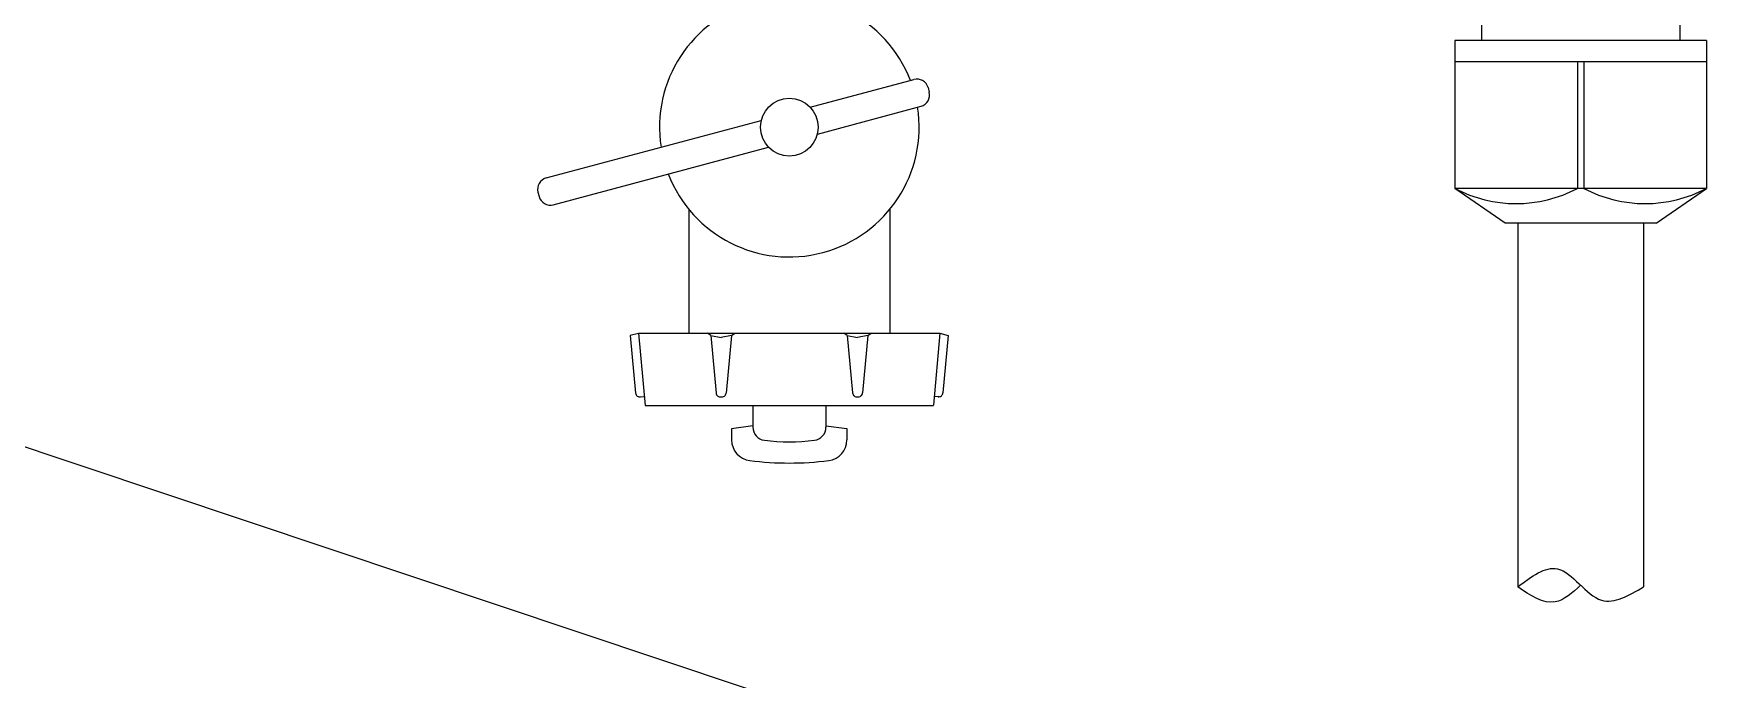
# Paper-space layout 'M&T INST' of a CAD drawing. Header units: inches. Extents: x 0.2 to 34.4, y 0.5 to 23.
# Drawn here: x 15.451 to 16.206, y 4.919 to 5.211 of the extents above; entities that cross this region are included whole.
import ezdxf

# ---------------------------------------------------------------- set-up
doc = ezdxf.new("R2010")
doc.units = ezdxf.units.IN
doc.header["$MEASUREMENT"] = 0
for name, color, linetype in [('D_DTTXT', 7, 'Continuous'), ('D_OBJECTS', 4, 'Continuous'), ('D_PEX TUBING', 6, 'Continuous'), ('Title Block', 7, 'Continuous')]:
    doc.layers.add(name, color=color, linetype=linetype)
doc.styles.get("Standard").update_dxf_attribs({"font": 'arial.ttf'})
doc.dimstyles.get("Standard").update_dxf_attribs({"dimtxt": 4, "dimasz": 6, "dimexe": 0.18, "dimexo": 0.0625, "dimgap": 0.09, "dimtad": 0, "dimtih": 1, "dimtoh": 1, "dimdec": 4, "dimzin": 0, "dimdsep": 46, "dimlunit": 4, "dimtxsty": 'Standard', "dimcen": 0.09, "dimadec": 0, "dimazin": 0, "dimtfac": 1, "dimtdec": 4, "dimtofl": 0, "dimtmove": 0, "dimatfit": 3, "dimfxl": 1, "dimtolj": 1, "dimtzin": 0, "dimarcsym": 0})

# ---------------------------------------------------------------- blocks, each defined once
blk = doc.blocks.new('MULTI MANIFOLD')
at = {"layer": 'D_OBJECTS', "color": 1, "ltscale": 12}
for p, q in [((-3.62932, -2.85967), (-3.62932, -2.87633)), ((-3.55765, -2.85967), (-3.55765, -2.87633)), ((-3.54801, -2.87633), (-3.63896, -2.87633)), ((-3.63896, -2.87633), (-3.63896, -2.92969)), ((-3.54801, -2.87633), (-3.54801, -2.92969)), ((-3.54801, -2.88403), (-3.63896, -2.88403)), ((-3.59464, -2.88403), (-3.59464, -2.92969)), ((-3.59233, -2.88403), (-3.59233, -2.92969)), ((-3.62077, -2.9423), (-3.63896, -2.92969)), ((-3.54801, -2.92969), (-3.63896, -2.92969)), ((-3.5662, -2.9423), (-3.54801, -2.92969)), ((-3.5662, -2.9423), (-3.62077, -2.9423))]:
    blk.add_line(p, q, dxfattribs=at)
at = {"layer": 'D_OBJECTS', "ltscale": 12}
for p, q in [((-3.87175, -2.90039), (-3.83429, -2.89035)), ((-3.82919, -2.8933), (-3.82876, -2.89491)), ((-3.86916, -2.91005), (-3.8317, -2.90001)), ((-3.96711, -2.92594), (-3.8894, -2.90512)), ((-3.96452, -2.9356), (-3.88681, -2.91478)), ((-3.97005, -2.93104), (-3.96962, -2.93265)), ((-3.91562, -2.93719), (-3.91562, -2.98204)), ((-3.84294, -2.93719), (-3.84294, -2.98204)), ((-3.93371, -2.98207), (-3.93671, -2.98289)), ((-3.93671, -2.98289), (-3.93479, -3.00362)), ((-3.93376, -2.98204), (-3.93136, -3.00808)), ((-3.93376, -2.98204), (-3.82487, -2.98204)), ((-3.90766, -2.98289), (-3.90889, -2.98204)), ((-3.90766, -2.98289), (-3.90574, -3.00362)), ((-3.90766, -2.98289), (-3.90394, -2.98354)), ((-3.90022, -2.98289), (-3.90394, -2.98354)), ((-3.90022, -2.98289), (-3.90214, -3.00362)), ((-3.90022, -2.98289), (-3.89899, -2.98204)), ((-3.85834, -2.98289), (-3.85957, -2.98204)), ((-3.85836, -2.98288), (-3.85643, -3.0036)), ((-3.85834, -2.98289), (-3.85462, -2.98354)), ((-3.8509, -2.98289), (-3.85462, -2.98354)), ((-3.85092, -2.98287), (-3.85282, -3.0036)), ((-3.8509, -2.98289), (-3.84967, -2.98204)), ((-3.82487, -2.98204), (-3.82726, -3.00806)), ((-3.82487, -2.98204), (-3.82187, -2.98285)), ((-3.82187, -2.98285), (-3.82378, -3.00358)), ((-3.93326, -3.00501), (-3.9316, -3.00486)), ((-3.93136, -3.00808), (-3.8272, -3.00808)), ((-3.89247, -3.00808), (-3.89246, -3.01598)), ((-3.86606, -3.00808), (-3.86606, -3.01597)), ((-3.8253, -3.00497), (-3.82696, -3.00482)), ((-3.89251, -3.01547), (-3.90012, -3.0165)), ((-3.90012, -3.0165), (-3.90012, -3.02058)), ((-3.86606, -3.01546), (-3.85845, -3.01648)), ((-3.85845, -3.01648), (-3.85845, -3.02057))]:
    blk.add_line(p, q, dxfattribs=at)
blk.add_circle((-3.87928, -2.90758), 0.01042, dxfattribs=at)
for centre, radius, start, end in [((-3.87928, -2.90758), 0.04688, 21.1232, 188.8768), ((-3.83321, -2.89438), 0.00417, 15, 105), ((-3.87928, -2.90758), 0.04688, 201.1232, 8.8768), ((-3.83278, -2.89598), 0.00417, 285, 15), ((-3.96603, -2.92996), 0.00417, 105, 195), ((-3.9656, -2.93157), 0.00417, 195, 285), ((-3.93326, -3.00348), 0.00153, 185.28385, 280.52951), ((-3.90422, -3.00348), 0.00153, 185.28385, 280.52951), ((-3.90366, -3.00348), 0.00153, 259.47049, 354.71615), ((-3.85491, -3.00346), 0.00153, 185.32203, 280.56769), ((-3.85435, -3.00346), 0.00153, 259.50868, 354.75434), ((-3.8253, -3.00344), 0.00153, 259.50868, 354.75434), ((-3.89262, -3.02058), 0.0075, 180.01909, 262.86487), ((-3.88771, -3.01598), 0.00475, 180.01909, 262.86487), ((-3.87928, -2.94866), 0.0726, 262.86487, 277.17331), ((-3.87081, -3.01597), 0.00475, 277.17331, 0.01909), ((-3.86595, -3.02057), 0.0075, 277.17331, 0.01909), ((-3.87932, -2.91435), 0.11456, 262.86487, 277.17331)]:
    blk.add_arc(centre, radius, start, end, dxfattribs=at)
at = {"layer": 'D_OBJECTS', "color": 1, "ltscale": 12}
for centre in [(-3.6168, -2.88784), (-3.57017, -2.88784)]:
    blk.add_arc(centre, 0.04735, 242.10034, 297.89966, dxfattribs=at)
at = {"layer": 'D_PEX TUBING', "ltscale": 12}
for p, q in [((-3.61622, -2.9423), (-3.61622, -3.07367)), ((-3.57075, -2.9423), (-3.57075, -3.07367))]:
    blk.add_line(p, q, dxfattribs=at)
blk.add_spline([(-3.61622, -3.07367), (-3.60183, -3.06714), (-3.58594, -3.07845), (-3.57075, -3.07367)], degree=3, dxfattribs=at)
blk.add_open_spline([(-3.59347, -3.07307), (-3.59646, -3.07583), (-3.60356, -3.08216), (-3.61161, -3.07676), (-3.61622, -3.07367)], degree=3, knots=[0.3675851, 0.3675851, 0.3675851, 0.3675851, 0.5168545, 0.7170984, 0.7170984, 0.7170984, 0.7170984], dxfattribs=at)
at = {"layer": 'D_DTTXT'}
blk.add_leader([(-3.65321, -3.19115), (-5.35994, -2.61998), (-5.45487, -2.61998)], dimstyle='Standard', override={"dimasz": 0.125}, dxfattribs=at)

psp = doc.layouts.new('M&T INST')

# ---------------------------------------------------------------- block references
at = {"layer": 'Title Block', "xscale": 1.25, "yscale": 1.25, "zscale": 1.25}
psp.add_blockref('MULTI MANIFOLD', (20.64123, 8.80328), dxfattribs=at)

doc.saveas('drawing.dxf')
